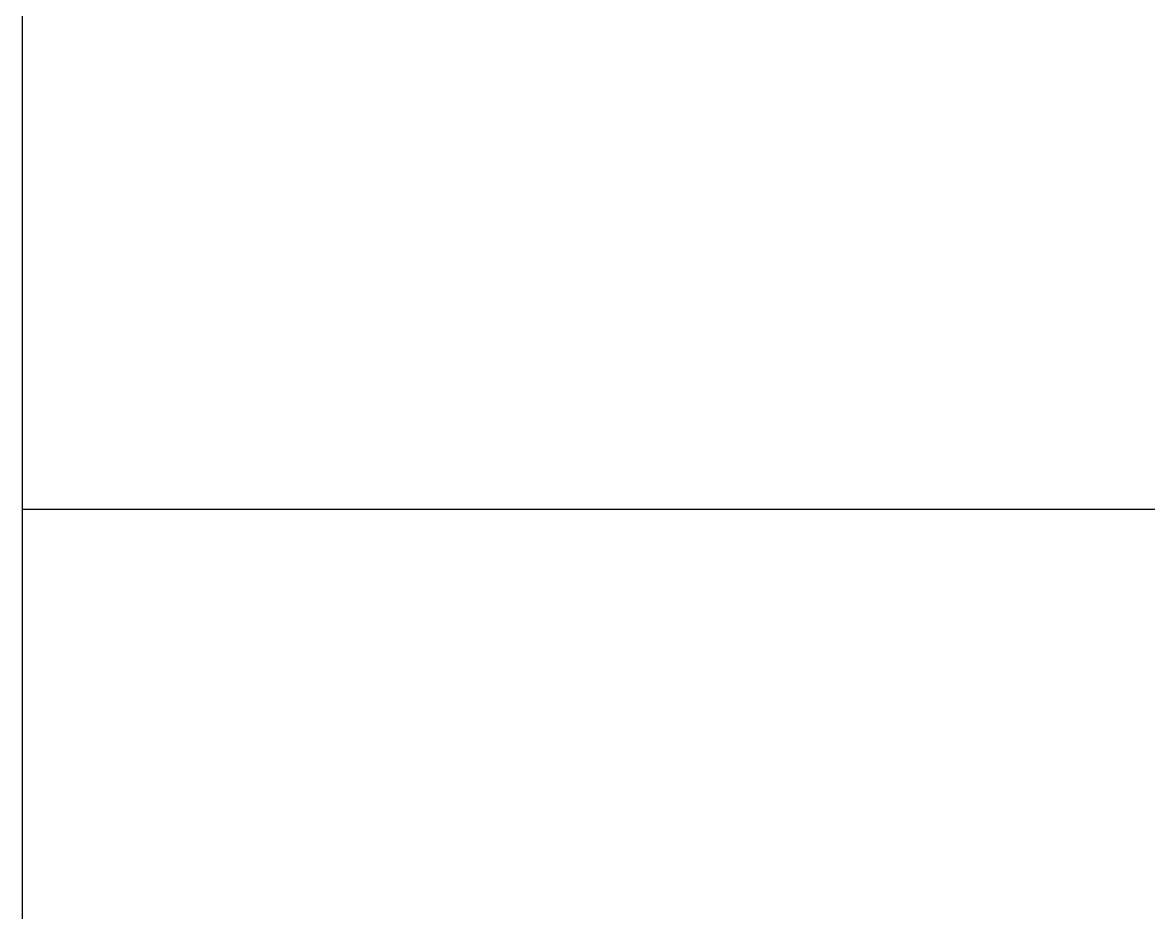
# Model space of a CAD drawing. Extents: x 3 to 98, y -255 to -10.
# Drawn here: x 2.77 to 24.19, y -149.65 to -132.71 of the extents above; entities that cross this region are included whole.
import ezdxf

# ---------------------------------------------------------------- set-up
doc = ezdxf.new("R2010")
doc.units = 0
doc.header["$MEASUREMENT"] = 0
doc.layers.add('LAYER_1', color=7, linetype='CONTINUOUS')

msp = doc.modelspace()

# ---------------------------------------------------------------- linework, layer by layer
at = {"layer": 'LAYER_1', "color": 1}
msp.add_lwpolyline([(2.77, -141.974), (97.77, -141.974)], dxfattribs=at)
at = {"layer": 'LAYER_1', "color": 250}
msp.add_open_spline([(93.89, -10.01), (93.89, -10.01), (78.542, -10.01), (78.542, -10.01), (78.542, -10.01), (78.542, -10.716), (78.542, -10.716), (78.542, -12.859), (76.804, -14.596), (74.661, -14.596), (74.661, -14.596), (25.879, -14.596), (25.879, -14.596), (23.736, -14.596), (21.999, -12.859), (21.999, -10.716), (21.999, -10.716), (21.999, -10.01), (21.999, -10.01), (21.999, -10.01), (6.651, -10.01), (6.651, -10.01), (4.508, -10.01), (2.77, -11.748), (2.77, -13.891), (2.77, -13.891), (2.77, -22.609), (2.77, -22.609), (2.77, -22.609), (2.77, -25.978), (2.77, -25.978), (2.77, -25.978), (2.77, -124.869), (2.77, -124.869), (2.77, -124.869), (2.77, -124.889), (2.77, -124.889), (2.77, -124.889), (2.77, -147.869), (2.77, -147.869), (2.77, -147.869), (2.77, -237.326), (2.77, -237.326), (2.77, -237.326), (2.77, -255.411), (2.77, -255.411), (2.77, -255.411), (97.77, -255.411), (97.77, -255.411), (97.77, -255.411), (97.77, -237.326), (97.77, -237.326), (97.77, -237.326), (97.77, -147.869), (97.77, -147.869), (97.77, -147.869), (97.77, -124.889), (97.77, -124.889), (97.77, -124.889), (97.77, -124.869), (97.77, -124.869), (97.77, -124.869), (97.77, -113.631), (97.77, -113.631), (97.77, -113.631), (97.77, -100.913), (97.77, -100.913), (97.77, -98.834), (96.134, -97.142), (94.081, -97.042), (94.017, -97.038), (93.954, -97.032), (93.89, -97.032), (93.89, -97.032), (81.171, -97.032), (81.171, -97.032), (81.107, -97.032), (81.044, -97.038), (80.98, -97.042), (80.98, -97.042), (17.229, -97.042), (17.229, -97.042), (13.138, -97.042), (9.821, -93.725), (9.821, -89.633), (9.821, -89.633), (9.821, -60.323), (9.821, -60.323), (9.821, -56.231), (13.138, -52.914), (17.229, -52.914), (17.229, -52.914), (80.782, -52.914), (80.782, -52.914), (80.91, -52.927), (81.04, -52.934), (81.171, -52.934), (81.171, -52.934), (93.89, -52.934), (93.89, -52.934), (94.021, -52.934), (94.15, -52.927), (94.278, -52.914), (96.239, -52.719), (97.77, -51.065), (97.77, -49.053), (97.77, -49.053), (97.77, -36.335), (97.77, -36.335), (97.77, -36.335), (97.77, -25.978), (97.77, -25.978), (97.77, -25.978), (97.77, -22.609), (97.77, -22.609), (97.77, -22.609), (97.77, -13.891), (97.77, -13.891), (97.77, -11.748), (96.033, -10.01), (93.89, -10.01)], degree=3, knots=[0, 0, 0, 0, 1, 1, 1, 2, 2, 2, 3, 3, 3, 4, 4, 4, 5, 5, 5, 6, 6, 6, 7, 7, 7, 8, 8, 8, 9, 9, 9, 10, 10, 10, 11, 11, 11, 12, 12, 12, 13, 13, 13, 14, 14, 14, 15, 15, 15, 16, 16, 16, 17, 17, 17, 18, 18, 18, 19, 19, 19, 20, 20, 20, 21, 21, 21, 22, 22, 22, 23, 23, 23, 24, 24, 24, 25, 25, 25, 26, 26, 26, 27, 27, 27, 28, 28, 28, 29, 29, 29, 30, 30, 30, 31, 31, 31, 32, 32, 32, 33, 33, 33, 34, 34, 34, 35, 35, 35, 36, 36, 36, 37, 37, 37, 38, 38, 38, 39, 39, 39, 40, 40, 40, 40], dxfattribs=at)

doc.saveas('drawing.dxf')
